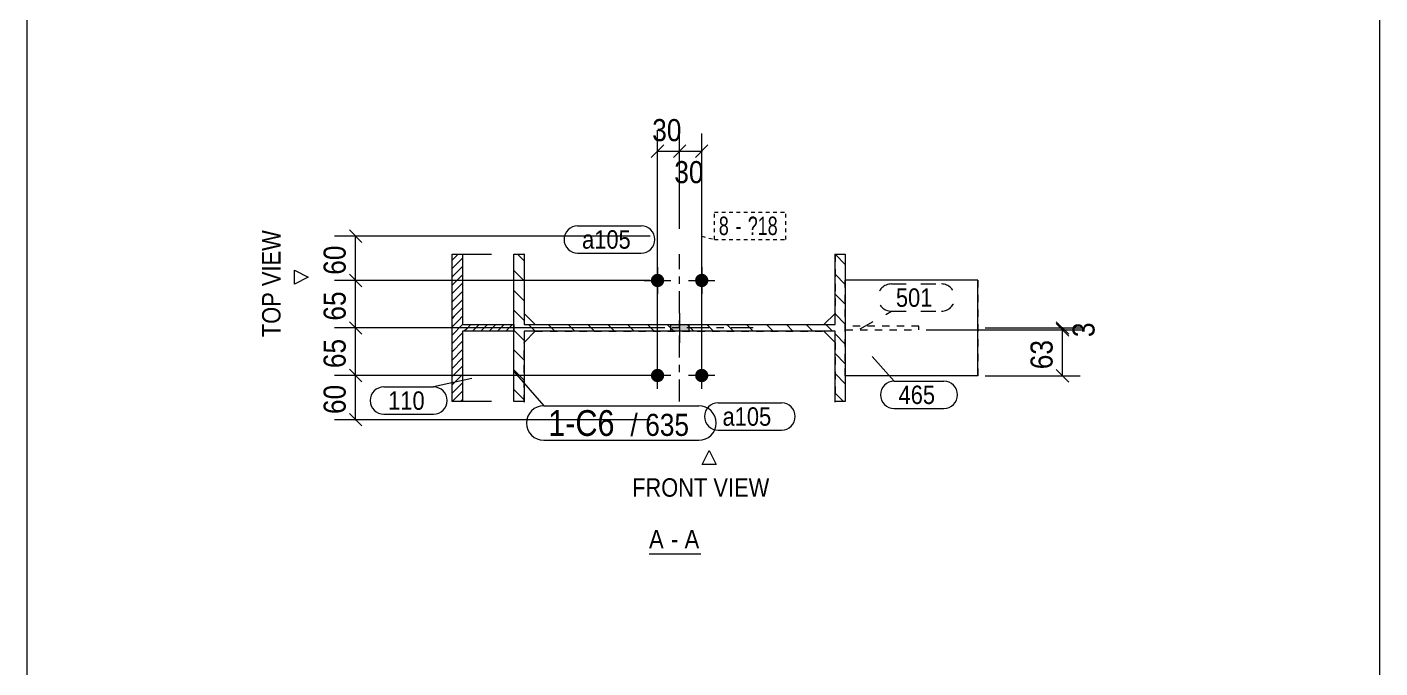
# Model space of a CAD drawing. Header units: millimetres. Extents: x 2 to 579, y 1 to 825.
# Drawn here: x 395.3 to 579, y 475.1 to 562.1 of the extents above; entities that cross this region are included whole.
import ezdxf

# ---------------------------------------------------------------- set-up
doc = ezdxf.new("R2010")
doc.units = ezdxf.units.MM
for name, pattern in [('XKITLINE00', [0]), ('XKITLINE01', [4, 1, -1, 1, -1]), ('XKITLINE02', [4, 2, -2]), ('XKITLINE03', [6, 3, -1, 1, -1]), ('XKITLINE04', [3, 0.5, -0.5, 0.5, -0.5, 0.5, -0.5])]:
    doc.linetypes.add(name, pattern=pattern)
for name, color, linetype, lineweight in [('Bolt', 3, 'Continuous', 0), ('BoltMark', 7, 'Continuous', 0), ('Dimensions', 7, 'Continuous', 0), ('DrawingSheet', 5, 'Continuous', 0), ('OtherObjectType', 7, 'Continuous', 0), ('Part', 2, 'Continuous', 0), ('PartMark', 7, 'Continuous', 0)]:
    doc.layers.add(name, color=color, linetype=linetype, lineweight=lineweight)
doc.styles.add('ARIAL', font='ARIAL.TTF')
doc.styles.add('ARIAL_NARROW', font='ARIALN.TTF')

# ---------------------------------------------------------------- blocks, each defined once
blk = doc.blocks.new('*A7')
at = {"layer": 'Part', "color": 7, "linetype": 'XKITLINE00', "lineweight": 0}
for p, q in [((462.8, 530.33), (461.9, 531.24)), ((506.4, 529.84), (505, 531.24)), ((462.8, 527.64), (461.4, 529.04)), ((506.4, 527.14), (505, 528.54)), ((462.8, 524.94), (461.4, 526.34)), ((506.4, 524.45), (505, 525.85)), ((462.8, 522.25), (461.4, 523.65)), ((506.4, 521.76), (505, 523.16)), ((462.8, 519.56), (461.4, 520.96)), ((464.26, 520.79), (463.36, 521.69)), ((466.96, 520.79), (466.06, 521.69)), ((469.65, 520.79), (468.75, 521.69)), ((472.35, 520.79), (471.45, 521.69)), ((475.04, 520.79), (474.14, 521.69)), ((477.73, 520.79), (476.83, 521.69)), ((480.43, 520.79), (479.53, 521.69)), ((483.12, 520.79), (482.22, 521.69)), ((485.82, 520.79), (484.92, 521.69)), ((488.51, 520.79), (487.61, 521.69)), ((491.2, 520.79), (490.3, 521.69)), ((493.9, 520.79), (493, 521.69)), ((496.59, 520.79), (495.69, 521.69)), ((499.29, 520.79), (498.39, 521.69)), ((501.98, 520.79), (501.08, 521.69)), ((504.67, 520.79), (503.77, 521.69)), ((506.4, 519.06), (505, 520.46)), ((462.8, 516.86), (461.4, 518.26)), ((506.4, 516.37), (505, 517.77)), ((462.8, 514.17), (461.4, 515.57)), ((506.4, 513.67), (505, 515.07)), ((462.8, 511.47), (461.4, 512.87)), ((506.14, 511.24), (505, 512.38))]:
    blk.add_line(p, q, dxfattribs=at)
blk = doc.blocks.new('*A8')
at = {"layer": 'Part', "color": 7, "linetype": 'XKITLINE00', "lineweight": 0}
for p, q in [((453.81, 531.24), (453.02, 530.44)), ((454.42, 530.72), (453.02, 529.32)), ((454.42, 529.59), (453.02, 528.19)), ((454.42, 528.46), (453.02, 527.06)), ((454.42, 527.33), (453.02, 525.93)), ((454.42, 526.2), (453.02, 524.8)), ((454.42, 525.08), (453.02, 523.67)), ((454.42, 523.95), (453.3, 522.82)), ((453.3, 522.82), (453.02, 522.54)), ((453.86, 522.25), (453.02, 521.41)), ((454.42, 522.82), (453.86, 522.25)), ((454.42, 521.69), (453.02, 520.28)), ((454.42, 520.56), (453.02, 519.15)), ((454.42, 521.69), (454.42, 521.69)), ((454.99, 521.12), (454.65, 520.79)), ((455.55, 521.69), (454.99, 521.12)), ((456.68, 521.69), (455.78, 520.79)), ((457.81, 521.69), (456.91, 520.79)), ((458.94, 521.69), (458.04, 520.79)), ((460.07, 521.69), (459.17, 520.79)), ((461.2, 521.69), (460.3, 520.79)), ((454.42, 519.43), (453.02, 518.02)), ((454.42, 518.3), (453.02, 516.89)), ((454.42, 517.17), (453.02, 515.76)), ((454.42, 516.04), (453.02, 514.64)), ((454.42, 514.91), (453.02, 513.51)), ((454.42, 513.78), (453.02, 512.38)), ((454.42, 512.65), (453.02, 511.25)), ((454.42, 511.52), (454.14, 511.24))]:
    blk.add_line(p, q, dxfattribs=at)
blk = doc.blocks.new('*A102')
at = {"layer": 'Bolt'}
blk.add_hatch(color=3, dxfattribs=at).paths.add_polyline_path([(482.65, 520.79), (482.65, 521.69), (485.15, 521.69), (485.15, 520.79)], flags=17)
at = {"layer": 'Bolt', "color": 3, "linetype": 'XKITLINE00', "lineweight": 0}
for p, q in [((483.9, 523.24), (483.9, 519.24)), ((482.65, 521.69), (482.65, 520.79)), ((485.15, 521.69), (485.15, 520.79))]:
    blk.add_line(p, q, dxfattribs=at)
blk = doc.blocks.new('*A103')
at = {"layer": 'Bolt'}
for points in [[(481.8, 527.64), (481.8, 527.6), (481.79, 527.56), (481.78, 527.51), (481.77, 527.47), (481.76, 527.43), (481.75, 527.38), (481.73, 527.34), (481.71, 527.3), (481.69, 527.26), (481.67, 527.22), (481.65, 527.19), (481.62, 527.15), (481.6, 527.12), (481.57, 527.08), (481.54, 527.05), (481.51, 527.02), (481.47, 526.99), (481.44, 526.96), (481.4, 526.94), (481.36, 526.92), (481.33, 526.89), (481.29, 526.87), (481.25, 526.86), (481.2, 526.84), (481.16, 526.83), (481.12, 526.81), (481.08, 526.8), (481.03, 526.8), (480.99, 526.79), (480.95, 526.79), (480.9, 526.79), (480.86, 526.79), (480.81, 526.79), (480.77, 526.8), (480.73, 526.8), (480.68, 526.81), (480.64, 526.83), (480.6, 526.84), (480.56, 526.86), (480.52, 526.87), (480.48, 526.89), (480.44, 526.92), (480.4, 526.94), (480.36, 526.96), (480.33, 526.99), (480.3, 527.02), (480.26, 527.05), (480.23, 527.08), (480.21, 527.12), (480.18, 527.15), (480.15, 527.19), (480.13, 527.22), (480.11, 527.26), (480.09, 527.3), (480.07, 527.34), (480.05, 527.38), (480.04, 527.43), (480.03, 527.47), (480.02, 527.51), (480.01, 527.56), (480.01, 527.6), (480, 527.64), (480, 527.69), (480, 527.73), (480.01, 527.78), (480.01, 527.82), (480.02, 527.86), (480.03, 527.91), (480.04, 527.95), (480.05, 527.99), (480.07, 528.03), (480.09, 528.07), (480.11, 528.11), (480.13, 528.15), (480.15, 528.19), (480.18, 528.22), (480.21, 528.26), (480.23, 528.29), (480.26, 528.32), (480.3, 528.35), (480.33, 528.38), (480.36, 528.41), (480.4, 528.44), (480.44, 528.46), (480.48, 528.48), (480.52, 528.5), (480.56, 528.52), (480.6, 528.54), (480.64, 528.55), (480.68, 528.56), (480.73, 528.57), (480.77, 528.58), (480.81, 528.58), (480.86, 528.59), (480.9, 528.59), (480.95, 528.59), (480.99, 528.58), (481.03, 528.58), (481.08, 528.57), (481.12, 528.56), (481.16, 528.55), (481.2, 528.54), (481.25, 528.52), (481.29, 528.5), (481.33, 528.48), (481.36, 528.46), (481.4, 528.44), (481.44, 528.41), (481.47, 528.38), (481.51, 528.35), (481.54, 528.32), (481.57, 528.29), (481.6, 528.26), (481.62, 528.22), (481.65, 528.19), (481.67, 528.15), (481.69, 528.11), (481.71, 528.07), (481.73, 528.03), (481.75, 527.99), (481.76, 527.95), (481.77, 527.91), (481.78, 527.86), (481.79, 527.82), (481.8, 527.78), (481.8, 527.73), (481.8, 527.69)], [(487.8, 527.64), (487.8, 527.6), (487.79, 527.56), (487.78, 527.51), (487.77, 527.47), (487.76, 527.43), (487.75, 527.38), (487.73, 527.34), (487.71, 527.3), (487.69, 527.26), (487.67, 527.22), (487.65, 527.19), (487.62, 527.15), (487.6, 527.12), (487.57, 527.08), (487.54, 527.05), (487.51, 527.02), (487.47, 526.99), (487.44, 526.96), (487.4, 526.94), (487.36, 526.92), (487.33, 526.89), (487.29, 526.87), (487.25, 526.86), (487.2, 526.84), (487.16, 526.83), (487.12, 526.81), (487.08, 526.8), (487.03, 526.8), (486.99, 526.79), (486.95, 526.79), (486.9, 526.79), (486.86, 526.79), (486.81, 526.79), (486.77, 526.8), (486.73, 526.8), (486.68, 526.81), (486.64, 526.83), (486.6, 526.84), (486.56, 526.86), (486.52, 526.87), (486.48, 526.89), (486.44, 526.92), (486.4, 526.94), (486.36, 526.96), (486.33, 526.99), (486.3, 527.02), (486.26, 527.05), (486.23, 527.08), (486.21, 527.12), (486.18, 527.15), (486.15, 527.19), (486.13, 527.22), (486.11, 527.26), (486.09, 527.3), (486.07, 527.34), (486.05, 527.38), (486.04, 527.43), (486.03, 527.47), (486.02, 527.51), (486.01, 527.56), (486.01, 527.6), (486, 527.64), (486, 527.69), (486, 527.73), (486.01, 527.78), (486.01, 527.82), (486.02, 527.86), (486.03, 527.91), (486.04, 527.95), (486.05, 527.99), (486.07, 528.03), (486.09, 528.07), (486.11, 528.11), (486.13, 528.15), (486.15, 528.19), (486.18, 528.22), (486.21, 528.26), (486.23, 528.29), (486.26, 528.32), (486.3, 528.35), (486.33, 528.38), (486.36, 528.41), (486.4, 528.44), (486.44, 528.46), (486.48, 528.48), (486.52, 528.5), (486.56, 528.52), (486.6, 528.54), (486.64, 528.55), (486.68, 528.56), (486.73, 528.57), (486.77, 528.58), (486.81, 528.58), (486.86, 528.59), (486.9, 528.59), (486.95, 528.59), (486.99, 528.58), (487.03, 528.58), (487.08, 528.57), (487.12, 528.56), (487.16, 528.55), (487.2, 528.54), (487.25, 528.52), (487.29, 528.5), (487.33, 528.48), (487.36, 528.46), (487.4, 528.44), (487.44, 528.41), (487.47, 528.38), (487.51, 528.35), (487.54, 528.32), (487.57, 528.29), (487.6, 528.26), (487.62, 528.22), (487.65, 528.19), (487.67, 528.15), (487.69, 528.11), (487.71, 528.07), (487.73, 528.03), (487.75, 527.99), (487.76, 527.95), (487.77, 527.91), (487.78, 527.86), (487.79, 527.82), (487.8, 527.78), (487.8, 527.73), (487.8, 527.69)]]:
    blk.add_hatch(color=3, dxfattribs=at).paths.add_polyline_path(points, flags=17)
at = {"layer": 'Bolt', "color": 3, "linetype": 'XKITLINE00', "lineweight": 0}
for p, q in [((480.9, 529.49), (480.9, 525.89)), ((486.9, 529.49), (486.9, 525.89)), ((479.1, 527.69), (482.7, 527.69)), ((485.1, 527.69), (488.7, 527.69))]:
    blk.add_line(p, q, dxfattribs=at)
blk = doc.blocks.new('*A104')
at = {"layer": 'Bolt'}
for points in [[(480, 514.83), (480.01, 514.88), (480.01, 514.92), (480.02, 514.96), (480.03, 515.01), (480.04, 515.05), (480.05, 515.09), (480.07, 515.13), (480.09, 515.17), (480.11, 515.21), (480.13, 515.25), (480.15, 515.29), (480.18, 515.32), (480.21, 515.36), (480.23, 515.39), (480.26, 515.42), (480.3, 515.45), (480.33, 515.48), (480.36, 515.51), (480.4, 515.54), (480.44, 515.56), (480.48, 515.58), (480.52, 515.6), (480.56, 515.62), (480.6, 515.64), (480.64, 515.65), (480.68, 515.66), (480.73, 515.67), (480.77, 515.68), (480.81, 515.68), (480.86, 515.69), (480.9, 515.69), (480.95, 515.69), (480.99, 515.68), (481.03, 515.68), (481.08, 515.67), (481.12, 515.66), (481.16, 515.65), (481.2, 515.64), (481.25, 515.62), (481.29, 515.6), (481.33, 515.58), (481.36, 515.56), (481.4, 515.54), (481.44, 515.51), (481.47, 515.48), (481.51, 515.45), (481.54, 515.42), (481.57, 515.39), (481.6, 515.36), (481.62, 515.32), (481.65, 515.29), (481.67, 515.25), (481.69, 515.21), (481.71, 515.17), (481.73, 515.13), (481.75, 515.09), (481.76, 515.05), (481.77, 515.01), (481.78, 514.96), (481.79, 514.92), (481.8, 514.88), (481.8, 514.83), (481.8, 514.79), (481.8, 514.74), (481.8, 514.7), (481.79, 514.66), (481.78, 514.61), (481.77, 514.57), (481.76, 514.53), (481.75, 514.48), (481.73, 514.44), (481.71, 514.4), (481.69, 514.36), (481.67, 514.32), (481.65, 514.29), (481.62, 514.25), (481.6, 514.22), (481.57, 514.18), (481.54, 514.15), (481.51, 514.12), (481.47, 514.09), (481.44, 514.06), (481.4, 514.04), (481.36, 514.02), (481.33, 513.99), (481.29, 513.97), (481.25, 513.96), (481.2, 513.94), (481.16, 513.93), (481.12, 513.91), (481.08, 513.9), (481.03, 513.9), (480.99, 513.89), (480.95, 513.89), (480.9, 513.89), (480.86, 513.89), (480.81, 513.89), (480.77, 513.9), (480.73, 513.9), (480.68, 513.91), (480.64, 513.93), (480.6, 513.94), (480.56, 513.96), (480.52, 513.97), (480.48, 513.99), (480.44, 514.02), (480.4, 514.04), (480.36, 514.06), (480.33, 514.09), (480.3, 514.12), (480.26, 514.15), (480.23, 514.18), (480.21, 514.22), (480.18, 514.25), (480.15, 514.29), (480.13, 514.32), (480.11, 514.36), (480.09, 514.4), (480.07, 514.44), (480.05, 514.48), (480.04, 514.53), (480.03, 514.57), (480.02, 514.61), (480.01, 514.66), (480.01, 514.7), (480, 514.74), (480, 514.79)], [(486, 514.83), (486.01, 514.88), (486.01, 514.92), (486.02, 514.96), (486.03, 515.01), (486.04, 515.05), (486.05, 515.09), (486.07, 515.13), (486.09, 515.17), (486.11, 515.21), (486.13, 515.25), (486.15, 515.29), (486.18, 515.32), (486.21, 515.36), (486.23, 515.39), (486.26, 515.42), (486.3, 515.45), (486.33, 515.48), (486.36, 515.51), (486.4, 515.54), (486.44, 515.56), (486.48, 515.58), (486.52, 515.6), (486.56, 515.62), (486.6, 515.64), (486.64, 515.65), (486.68, 515.66), (486.73, 515.67), (486.77, 515.68), (486.81, 515.68), (486.86, 515.69), (486.9, 515.69), (486.95, 515.69), (486.99, 515.68), (487.03, 515.68), (487.08, 515.67), (487.12, 515.66), (487.16, 515.65), (487.2, 515.64), (487.25, 515.62), (487.29, 515.6), (487.33, 515.58), (487.36, 515.56), (487.4, 515.54), (487.44, 515.51), (487.47, 515.48), (487.51, 515.45), (487.54, 515.42), (487.57, 515.39), (487.6, 515.36), (487.62, 515.32), (487.65, 515.29), (487.67, 515.25), (487.69, 515.21), (487.71, 515.17), (487.73, 515.13), (487.75, 515.09), (487.76, 515.05), (487.77, 515.01), (487.78, 514.96), (487.79, 514.92), (487.8, 514.88), (487.8, 514.83), (487.8, 514.79), (487.8, 514.74), (487.8, 514.7), (487.79, 514.66), (487.78, 514.61), (487.77, 514.57), (487.76, 514.53), (487.75, 514.48), (487.73, 514.44), (487.71, 514.4), (487.69, 514.36), (487.67, 514.32), (487.65, 514.29), (487.62, 514.25), (487.6, 514.22), (487.57, 514.18), (487.54, 514.15), (487.51, 514.12), (487.47, 514.09), (487.44, 514.06), (487.4, 514.04), (487.36, 514.02), (487.33, 513.99), (487.29, 513.97), (487.25, 513.96), (487.2, 513.94), (487.16, 513.93), (487.12, 513.91), (487.08, 513.9), (487.03, 513.9), (486.99, 513.89), (486.95, 513.89), (486.9, 513.89), (486.86, 513.89), (486.81, 513.89), (486.77, 513.9), (486.73, 513.9), (486.68, 513.91), (486.64, 513.93), (486.6, 513.94), (486.56, 513.96), (486.52, 513.97), (486.48, 513.99), (486.44, 514.02), (486.4, 514.04), (486.36, 514.06), (486.33, 514.09), (486.3, 514.12), (486.26, 514.15), (486.23, 514.18), (486.21, 514.22), (486.18, 514.25), (486.15, 514.29), (486.13, 514.32), (486.11, 514.36), (486.09, 514.4), (486.07, 514.44), (486.05, 514.48), (486.04, 514.53), (486.03, 514.57), (486.02, 514.61), (486.01, 514.66), (486.01, 514.7), (486, 514.74), (486, 514.79)]]:
    blk.add_hatch(color=3, dxfattribs=at).paths.add_polyline_path(points, flags=17)
at = {"layer": 'Bolt', "color": 3, "linetype": 'XKITLINE00', "lineweight": 0}
for p, q in [((480.9, 512.99), (480.9, 516.59)), ((486.9, 512.99), (486.9, 516.59)), ((482.7, 514.79), (479.1, 514.79)), ((488.7, 514.79), (485.1, 514.79))]:
    blk.add_line(p, q, dxfattribs=at)
blk = doc.blocks.new('*A105')
at = {"layer": 'Part', "color": 2, "linetype": 'XKITLINE00', "lineweight": 0}
for p, q in [((461.4, 511.24), (461.4, 531.24)), ((461.4, 531.24), (462.8, 531.24)), ((462.8, 531.24), (462.8, 521.69)), ((505, 531.24), (506.4, 531.24)), ((505, 521.69), (505, 531.24)), ((506.4, 531.24), (506.4, 511.24)), ((462.8, 521.69), (505, 521.69)), ((505, 520.79), (462.8, 520.79)), ((462.8, 520.79), (462.8, 511.24)), ((505, 511.24), (505, 520.79)), ((462.8, 511.24), (461.4, 511.24)), ((506.4, 511.24), (505, 511.24))]:
    blk.add_line(p, q, dxfattribs=at)
at = {"layer": 'Part', "color": 7, "linetype": 'XKITLINE03', "lineweight": 0}
for p, q in [((483.9, 511.24), (483.9, 531.24)), ((493.9, 521.24), (473.9, 521.24))]:
    blk.add_line(p, q, dxfattribs=at)
blk = doc.blocks.new('*A106')
at = {"layer": 'Part', "color": 2, "linetype": 'XKITLINE00', "lineweight": 0}
for p, q in [((462.8, 531.3), (462.8, 531.24)), ((505, 531.3), (505, 531.24)), ((462.8, 523.19), (464.3, 521.69)), ((505, 523.19), (503.5, 521.69))]:
    blk.add_line(p, q, dxfattribs=at)
at = {"layer": 'Part', "color": 7, "linetype": 'XKITLINE01', "lineweight": 0}
for p, q in [((462.8, 531.24), (462.8, 523.19)), ((505, 531.24), (505, 523.19)), ((464.3, 521.69), (503.5, 521.69))]:
    blk.add_line(p, q, dxfattribs=at)
blk = doc.blocks.new('*A107')
at = {"layer": 'Part', "color": 2, "linetype": 'XKITLINE00', "lineweight": 0}
for p, q in [((462.8, 519.29), (464.3, 520.79)), ((503.5, 520.79), (505, 519.29)), ((462.8, 511.24), (462.8, 511.17)), ((505, 511.17), (505, 511.24))]:
    blk.add_line(p, q, dxfattribs=at)
at = {"layer": 'Part', "color": 7, "linetype": 'XKITLINE01', "lineweight": 0}
for p, q in [((464.3, 520.79), (503.5, 520.79)), ((462.8, 511.17), (462.8, 519.29)), ((505, 519.29), (505, 511.24))]:
    blk.add_line(p, q, dxfattribs=at)
blk = doc.blocks.new('*A108')
at = {"layer": 'Part', "color": 2, "linetype": 'XKITLINE00', "lineweight": 0}
for p, q in [((453.02, 511.24), (453.02, 531.24)), ((453.02, 531.24), (458.33, 531.24)), ((454.42, 531.24), (454.42, 521.69)), ((454.42, 521.69), (461.4, 521.69)), ((461.4, 520.79), (454.42, 520.79)), ((454.42, 520.79), (454.42, 511.24)), ((461.4, 521.69), (461.4, 520.79)), ((458.33, 511.24), (453.02, 511.24))]:
    blk.add_line(p, q, dxfattribs=at)
blk = doc.blocks.new('*A109')
at = {"layer": 'Part', "color": 7, "linetype": 'XKITLINE01', "lineweight": 0}
for p, q in [((506.4, 520.99), (506.4, 521.49)), ((506.4, 520.99), (506.4, 521.49)), ((506.4, 521.49), (506.4, 521.49)), ((516.4, 521.49), (506.4, 521.49)), ((506.4, 520.99), (506.4, 520.99)), ((506.4, 520.99), (516.4, 520.99)), ((516.4, 520.99), (516.4, 521.49))]:
    blk.add_line(p, q, dxfattribs=at)
blk = doc.blocks.new('*A110')
at = {"layer": 'Part', "color": 2, "linetype": 'XKITLINE00', "lineweight": 0}
for p, q in [((524.4, 527.74), (506.4, 527.74)), ((524.4, 514.74), (524.4, 527.74)), ((524.4, 514.74), (506.4, 514.74))]:
    blk.add_line(p, q, dxfattribs=at)
at = {"layer": 'Part', "color": 7, "linetype": 'XKITLINE01', "lineweight": 0}
for p, q in [((506.4, 514.74), (506.4, 527.74)), ((506.4, 527.74), (506.4, 514.74)), ((524.4, 527.74), (524.4, 514.74))]:
    blk.add_line(p, q, dxfattribs=at)
blk = doc.blocks.new('*A127')
at = {"layer": 'DrawingSheet', "color": 5, "linetype": 'XKITLINE00', "lineweight": 0}
blk.add_line((579, 5), (579, 825), dxfattribs=at)
blk = doc.blocks.new('*A161')
at = {"layer": 'Dimensions', "color": 7, "linetype": 'XKITLINE00', "lineweight": 0}
blk.add_line((395.28, 98.59), (395.28, 669.37), dxfattribs=at)
blk = doc.blocks.new('*A277')
at = {"layer": 'Dimensions', "color": 7, "linetype": 'XKITLINE00', "lineweight": 0}
for p, q in [((479.9, 514.79), (437.05, 514.79)), ((439.05, 515.64), (440.75, 513.94)), ((439.9, 508.79), (439.9, 514.79)), ((439.05, 509.64), (440.75, 507.94)), ((479.9, 508.79), (437.05, 508.79))]:
    blk.add_line(p, q, dxfattribs=at)
at = {"layer": 'Dimensions', "color": 3}
for p in [(439.9, 514.79), (439.9, 508.79)]:
    blk.add_point(p, dxfattribs=at)
at = {"layer": 'Dimensions', "color": 3, "style": 'ARIAL', "width": 0.85}
blk.add_text('60', height=3, rotation=90.0002, dxfattribs=at).set_placement((438.55, 509.56))
blk = doc.blocks.new('*A278')
at = {"layer": 'Dimensions', "color": 7, "linetype": 'XKITLINE00', "lineweight": 0}
for p, q in [((439.05, 522.09), (440.75, 520.39)), ((479.9, 521.24), (437.05, 521.24)), ((439.9, 514.79), (439.9, 521.24)), ((479.9, 514.79), (437.05, 514.79)), ((439.05, 515.64), (440.75, 513.94))]:
    blk.add_line(p, q, dxfattribs=at)
at = {"layer": 'Dimensions', "color": 3}
for p in [(439.9, 521.24), (439.9, 514.79)]:
    blk.add_point(p, dxfattribs=at)
at = {"layer": 'Dimensions', "color": 3, "style": 'ARIAL', "width": 0.85}
blk.add_text('65', height=3, rotation=90.0002, dxfattribs=at).set_placement((438.55, 515.79))
blk = doc.blocks.new('*A279')
at = {"layer": 'Dimensions', "color": 7, "linetype": 'XKITLINE00', "lineweight": 0}
for p, q in [((479.9, 527.69), (437.05, 527.69)), ((439.05, 528.54), (440.75, 526.84)), ((439.9, 521.24), (439.9, 527.69)), ((439.05, 522.09), (440.75, 520.39)), ((479.9, 521.24), (437.05, 521.24))]:
    blk.add_line(p, q, dxfattribs=at)
at = {"layer": 'Dimensions', "color": 3}
for p in [(439.9, 527.69), (439.9, 521.24)]:
    blk.add_point(p, dxfattribs=at)
at = {"layer": 'Dimensions', "color": 3, "style": 'ARIAL', "width": 0.85}
blk.add_text('65', height=3, rotation=90.0002, dxfattribs=at).set_placement((438.55, 522.24))
blk = doc.blocks.new('*A280')
at = {"layer": 'Dimensions', "color": 7, "linetype": 'XKITLINE00', "lineweight": 0}
for p, q in [((479.9, 533.69), (437.05, 533.69)), ((439.05, 534.54), (440.75, 532.84)), ((439.9, 527.69), (439.9, 533.69)), ((479.9, 527.69), (437.05, 527.69)), ((439.05, 528.54), (440.75, 526.84))]:
    blk.add_line(p, q, dxfattribs=at)
at = {"layer": 'Dimensions', "color": 3}
for p in [(439.9, 533.69), (439.9, 527.69)]:
    blk.add_point(p, dxfattribs=at)
at = {"layer": 'Dimensions', "color": 3, "style": 'ARIAL', "width": 0.85}
blk.add_text('60', height=3, rotation=90.0002, dxfattribs=at).set_placement((438.55, 528.46))
blk = doc.blocks.new('*A281')
at = {"layer": 'Dimensions', "color": 7, "linetype": 'XKITLINE00', "lineweight": 0}
for p, q in [((535.05, 521.84), (536.75, 520.14)), ((517.4, 520.99), (538.3, 520.99)), ((535.9, 514.74), (535.9, 520.99)), ((525.4, 514.74), (538.3, 514.74)), ((535.05, 515.59), (536.75, 513.89))]:
    blk.add_line(p, q, dxfattribs=at)
at = {"layer": 'Dimensions', "color": 3}
for p in [(535.9, 520.99), (535.9, 514.74)]:
    blk.add_point(p, dxfattribs=at)
at = {"layer": 'Dimensions', "color": 3, "style": 'ARIAL', "width": 0.85}
blk.add_text('63', height=3, rotation=90.0002, dxfattribs=at).set_placement((534.55, 515.64))
blk = doc.blocks.new('*A282')
at = {"layer": 'Dimensions', "color": 7, "linetype": 'XKITLINE00', "lineweight": 0}
for p, q in [((535.05, 522.09), (536.75, 520.39)), ((535.05, 521.84), (536.75, 520.14)), ((517.4, 520.99), (538.75, 520.99)), ((525.4, 521.24), (538.75, 521.24)), ((535.9, 520.99), (535.9, 521.24))]:
    blk.add_line(p, q, dxfattribs=at)
at = {"layer": 'Dimensions', "color": 3}
for p in [(535.9, 521.24), (535.9, 520.99)]:
    blk.add_point(p, dxfattribs=at)
at = {"layer": 'Dimensions', "color": 3, "style": 'ARIAL', "width": 0.85}
blk.add_text('3', height=3, rotation=90.0002, dxfattribs=at).set_placement((540.25, 520))
blk = doc.blocks.new('*A283')
at = {"layer": 'Dimensions', "color": 7, "linetype": 'XKITLINE00', "lineweight": 0}
for p, q in [((480.9, 515.79), (480.9, 548.09)), ((483.9, 534.69), (483.9, 548.09)), ((481.75, 546.09), (480.05, 544.39)), ((484.75, 546.09), (483.05, 544.39)), ((480.9, 545.24), (483.9, 545.24))]:
    blk.add_line(p, q, dxfattribs=at)
at = {"layer": 'Dimensions', "color": 3}
for p in [(480.9, 545.24), (483.9, 545.24)]:
    blk.add_point(p, dxfattribs=at)
at = {"layer": 'Dimensions', "color": 3, "style": 'ARIAL', "width": 0.85}
blk.add_text('30', height=3, dxfattribs=at).set_placement((480.18, 546.59))
blk = doc.blocks.new('*A284')
at = {"layer": 'Dimensions', "color": 7, "linetype": 'XKITLINE00', "lineweight": 0}
for p, q in [((483.9, 534.69), (483.9, 547.64)), ((486.9, 515.79), (486.9, 547.64)), ((484.75, 546.09), (483.05, 544.39)), ((487.75, 546.09), (486.05, 544.39)), ((483.9, 545.24), (486.9, 545.24))]:
    blk.add_line(p, q, dxfattribs=at)
at = {"layer": 'Dimensions', "color": 3}
for p in [(483.9, 545.24), (486.9, 545.24)]:
    blk.add_point(p, dxfattribs=at)
at = {"layer": 'Dimensions', "color": 3, "style": 'ARIAL', "width": 0.85}
blk.add_text('30', height=3, dxfattribs=at).set_placement((483.18, 540.89))
blk = doc.blocks.new('*A285')
at = {"layer": 'BoltMark', "color": 7, "linetype": 'XKITLINE04', "lineweight": 0}
for p, q in [((488.62, 536.95), (498.31, 536.95)), ((488.62, 533.25), (488.62, 536.95)), ((498.31, 533.25), (498.31, 536.95)), ((486.9, 533.69), (488.62, 533.25)), ((488.62, 533.25), (498.31, 533.25))]:
    blk.add_line(p, q, dxfattribs=at)
at = {"layer": 'BoltMark', "color": 3, "style": 'ARIAL_NARROW', "width": 0.85}
for s, p in [('8', (489.22, 533.85)), ('-', (491.49, 533.85)), ('?18', (493.15, 533.85))]:
    blk.add_text(s, height=2.5, dxfattribs=at).set_placement(p)
blk = doc.blocks.new('*A286')
at = {"layer": 'PartMark', "color": 7, "linetype": 'XKITLINE00', "lineweight": 0}
for p, q in [((510.03, 517.37), (513.03, 514.02)), ((513.03, 514.02), (519.79, 514.02)), ((513.03, 510.32), (519.79, 510.32))]:
    blk.add_line(p, q, dxfattribs=at)
for centre, start, end in [((513.03, 512.17), 90, 270), ((519.79, 512.17), 270, 90)]:
    blk.add_arc(centre, 1.85, start, end, dxfattribs=at)
at = {"layer": 'PartMark', "color": 3, "style": 'ARIAL', "width": 0.85}
blk.add_text('465', height=2.5, dxfattribs=at).set_placement((513.63, 510.92))
blk = doc.blocks.new('*A287')
at = {"layer": 'PartMark', "color": 7, "linetype": 'XKITLINE02', "lineweight": 0}
for p, q in [((512.67, 527.21), (519.44, 527.21)), ((508.43, 521.12), (512.67, 523.51)), ((512.67, 523.51), (519.44, 523.51))]:
    blk.add_line(p, q, dxfattribs=at)
for centre, start, end in [((512.67, 525.36), 90, 270), ((519.44, 525.36), 270, 90)]:
    blk.add_arc(centre, 1.85, start, end, dxfattribs=at)
at = {"layer": 'PartMark', "color": 3, "style": 'ARIAL', "width": 0.85}
blk.add_text('501', height=2.5, dxfattribs=at).set_placement((513.27, 524.11))
blk = doc.blocks.new('*A288')
at = {"layer": 'PartMark', "color": 7, "linetype": 'XKITLINE00', "lineweight": 0}
for p, q in [((443.72, 513.23), (450.48, 513.23)), ((455.67, 514.38), (450.48, 513.23)), ((443.72, 509.53), (450.48, 509.53))]:
    blk.add_line(p, q, dxfattribs=at)
for centre, start, end in [((443.72, 511.38), 90, 270), ((450.48, 511.38), 270, 90)]:
    blk.add_arc(centre, 1.85, start, end, dxfattribs=at)
at = {"layer": 'PartMark', "color": 3, "style": 'ARIAL', "width": 0.85}
blk.add_text('110', height=2.5, dxfattribs=at).set_placement((444.32, 510.13))
blk = doc.blocks.new('*A289')
at = {"layer": 'PartMark', "color": 7, "linetype": 'XKITLINE00', "lineweight": 0}
for p, q in [((489.13, 511.07), (497.75, 511.07)), ((489.13, 507.37), (497.75, 507.37))]:
    blk.add_line(p, q, dxfattribs=at)
for centre, start, end in [((489.13, 509.22), 90, 270), ((497.75, 509.22), 270, 90)]:
    blk.add_arc(centre, 1.85, start, end, dxfattribs=at)
at = {"layer": 'PartMark', "color": 3, "style": 'ARIAL', "width": 0.85}
blk.add_text('a105', height=2.5, dxfattribs=at).set_placement((489.73, 507.97))
blk = doc.blocks.new('*A290')
at = {"layer": 'PartMark', "color": 7, "linetype": 'XKITLINE00', "lineweight": 0}
for p, q in [((470.05, 535.1), (478.67, 535.1)), ((470.05, 531.4), (478.67, 531.4))]:
    blk.add_line(p, q, dxfattribs=at)
for centre, start, end in [((470.05, 533.25), 90, 270), ((478.67, 533.25), 270, 90)]:
    blk.add_arc(centre, 1.85, start, end, dxfattribs=at)
at = {"layer": 'PartMark', "color": 3, "style": 'ARIAL', "width": 0.85}
blk.add_text('a105', height=2.5, dxfattribs=at).set_placement((470.65, 532))
blk = doc.blocks.new('*A291')
at = {"layer": 'PartMark', "color": 7, "linetype": 'XKITLINE00', "lineweight": 0}
for p, q in [((461.45, 515.27), (465.45, 510.69)), ((465.45, 510.69), (486.5, 510.69)), ((465.45, 505.99), (486.5, 505.99))]:
    blk.add_line(p, q, dxfattribs=at)
for centre, start, end in [((465.45, 508.34), 90, 270), ((486.5, 508.34), 270, 90)]:
    blk.add_arc(centre, 2.35, start, end, dxfattribs=at)
at = {"layer": 'PartMark', "color": 1, "style": 'ARIAL', "width": 0.85}
blk.add_text('1-C6', height=3.5, dxfattribs=at).set_placement((466.05, 506.59))
at = {"layer": 'PartMark', "color": 3, "style": 'ARIAL', "width": 0.85}
for s, p in [('/', (477.22, 506.59)), ('635', (479.23, 506.59))]:
    blk.add_text(s, height=3, dxfattribs=at).set_placement(p)
blk = doc.blocks.new('*A292')
at = {"layer": 'OtherObjectType', "color": 7, "linetype": 'XKITLINE00', "lineweight": 0}
for p, q in [((431.58, 527.2), (431.58, 529.08)), ((431.58, 529.08), (433.45, 528.14)), ((433.45, 528.14), (431.58, 527.2)), ((433.45, 528.14), (433.45, 528.14)), ((486.96, 502.71), (487.9, 504.59)), ((487.9, 504.59), (488.84, 502.71)), ((487.9, 504.59), (487.9, 504.59)), ((488.84, 502.71), (486.96, 502.71)), ((479.75, 490.59), (486.8, 490.59))]:
    blk.add_line(p, q, dxfattribs=at)
at = {"layer": 'OtherObjectType', "color": 7, "style": 'ARIAL', "width": 0.85}
blk.add_text('TOP VIEW', height=2.5, rotation=90, dxfattribs=at).set_placement((429.7, 519.99))
for s, p in [('FRONT VIEW', (477.44, 498.34)), ('A', (479.75, 491.34)), ('-', (482.72, 491.34)), ('A', (484.58, 491.34))]:
    blk.add_text(s, height=2.5, dxfattribs=at).set_placement(p)

msp = doc.modelspace()

# ---------------------------------------------------------------- block references
at = {"lineweight": 0}
for name in ['*A127', '*A161', '*A283', '*A284', '*A285', '*A290', '*A280', '*A8', '*A108', '*A7', '*A105', '*A106', '*A103', '*A279', '*A110', '*A287', '*A278', '*A102', '*A282', '*A281', '*A107', '*A109', '*A104', '*A286', '*A277', '*A291', '*A288', '*A289']:
    msp.add_blockref(name, (0, 0), dxfattribs=at)
at = {"layer": 'OtherObjectType', "lineweight": 0}
msp.add_blockref('*A292', (0, 0), dxfattribs=at)

doc.saveas('drawing.dxf')
